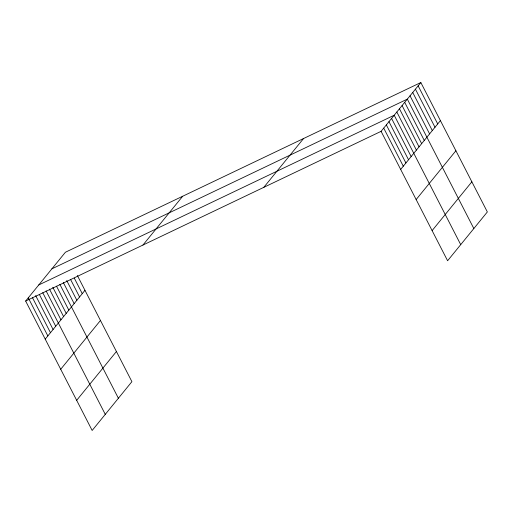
<?xml version="1.0" encoding="UTF-8"?>
<svg xmlns="http://www.w3.org/2000/svg" width="513" height="513" viewBox="0 0 513 513"><rect width="100%" height="100%" fill="white"/><g stroke="black" fill="none" stroke-linecap="round" stroke-linejoin="round"><path stroke-width="0.77" d="M77.36 275.519L131.905 381.659L92.16 430.465L25.65 301.054L65.401 252.249L420.84 82.535L487.35 211.946L447.599 260.751L381.095 131.341L420.84 82.535M45.221 339.138L84.972 290.326M142.947 245.047L182.699 196.242M60.707 369.277L100.458 320.465M76.668 400.326L116.419 351.52M263.797 187.348L303.549 138.542M400.666 169.425L440.41 120.613M416.152 199.563L455.903 150.751M432.113 230.613L471.864 181.807M51.884 268.844L407.328 99.131L473.832 228.541M38.77 284.952L394.208 115.233L460.719 244.643M25.65 301.054L381.095 131.341M418.14 85.857L437.711 123.934M415.434 89.172L435.005 127.256M412.734 92.494L432.305 130.571M410.028 95.809L429.599 133.893M404.706 102.35L424.277 140.434M402.083 105.569L421.654 143.653M399.46 108.794L419.031 146.872M396.831 112.014L416.402 150.097M391.586 118.458L411.157 156.536M388.963 121.677L408.534 159.761M386.34 124.896L405.911 162.98M383.718 128.122L403.289 166.199M74.295 278.136L82.266 293.648M70.505 279.335L79.566 296.969M66.716 280.54L76.86 300.285M63.285 282.451L74.161 303.606M59.861 284.356L118.394 398.255M56.507 286.171L68.832 310.147M52.801 287.274L66.209 313.366M49.453 289.082L63.586 316.585M46.099 290.897L60.964 319.811M42.752 292.705L105.274 414.357M39.405 294.52L55.712 326.249M35.692 295.623L53.089 329.474M32.345 297.431L50.466 332.693M28.273 297.835L47.844 335.912"/></g></svg>
